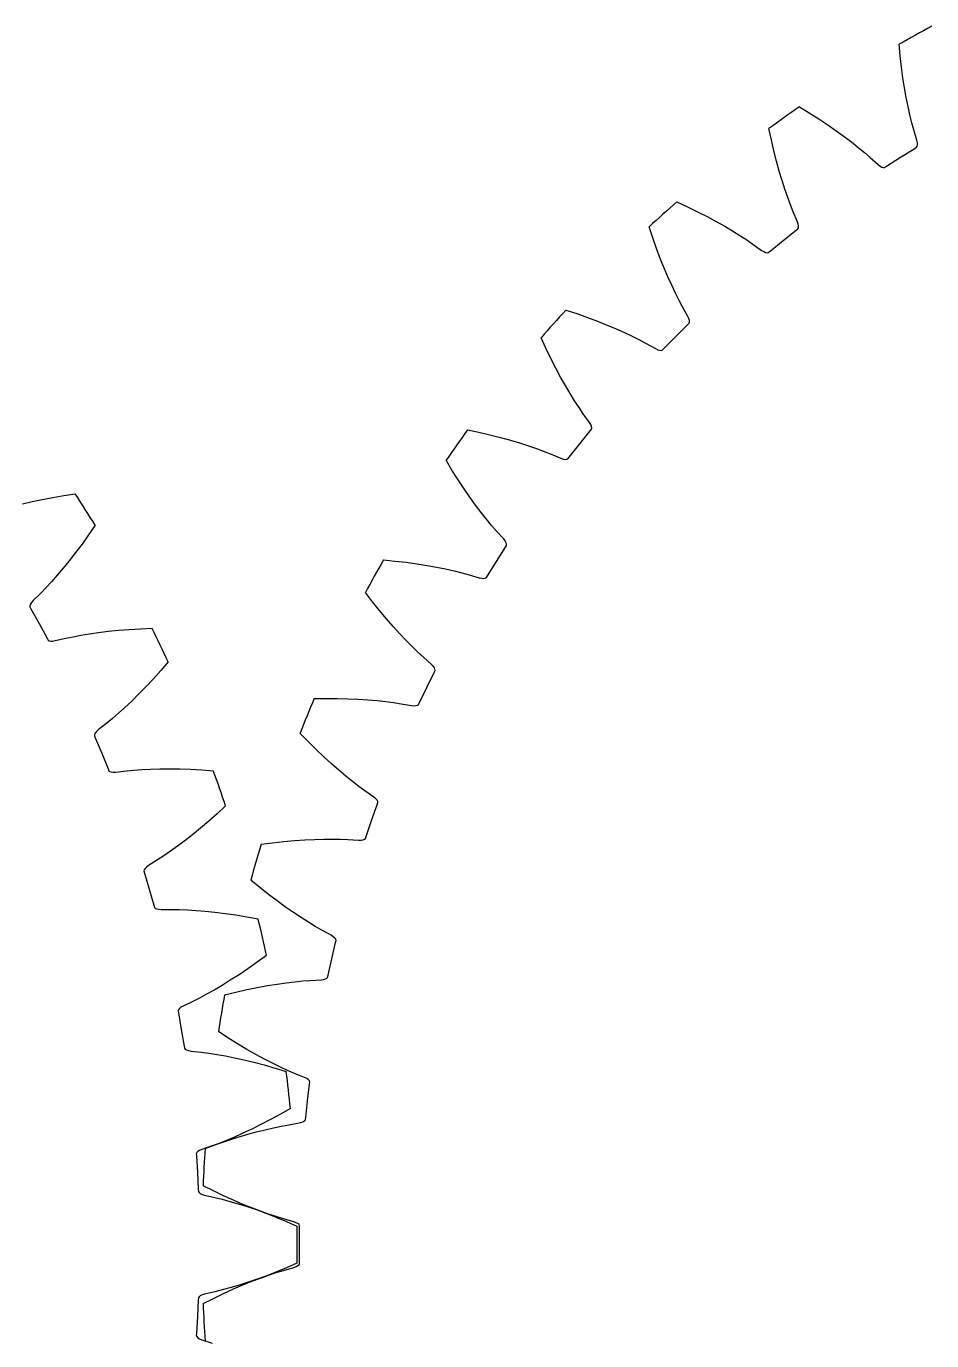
# Model space of a CAD drawing. Extents: x -29 to 85, y -29 to 29.
# Drawn here: x 23.32 to 42.32, y -2.02 to 25.57 of the extents above; entities that cross this region are included whole.
import ezdxf

# ---------------------------------------------------------------- set-up
doc = ezdxf.new("R2010")
doc.units = 0

msp = doc.modelspace()

# ---------------------------------------------------------------- linework, layer by layer
at = {"layer": 'layer0'}
for p, q in [((41.654, 24.95), (41.631, 25.19)), ((41.681, 24.713), (41.654, 24.95)), ((41.712, 24.489), (41.681, 24.713)), ((41.746, 24.274), (41.712, 24.489)), ((41.782, 24.075), (41.746, 24.274)), ((41.82, 23.886), (41.782, 24.075)), ((39.539, 23.875), (39.746, 23.751)), ((39.746, 23.751), (39.947, 23.623)), ((41.859, 23.708), (41.82, 23.886)), ((39.947, 23.623), (40.136, 23.498)), ((40.136, 23.498), (40.314, 23.375)), ((41.9, 23.545), (41.859, 23.708)), ((41.94, 23.393), (41.9, 23.545)), ((38.951, 23.187), (38.901, 23.423)), ((39.004, 22.955), (38.951, 23.187)), ((40.314, 23.375), (40.478, 23.256)), ((40.478, 23.256), (40.632, 23.14)), ((42.004, 23.177), (41.94, 23.393)), ((42.014, 23.125), (42.004, 23.177)), ((39.06, 22.735), (39.004, 22.955)), ((40.632, 23.14), (40.775, 23.027)), ((40.775, 23.027), (40.905, 22.92)), ((40.905, 22.92), (41.024, 22.817)), ((41.662, 22.819), (41.962, 23.005)), ((41.962, 23.005), (41.999, 23.029)), ((41.999, 23.029), (42.012, 23.051)), ((42.012, 23.051), (42.017, 23.083)), ((42.017, 23.083), (42.014, 23.125)), ((39.118, 22.526), (39.06, 22.735)), ((41.024, 22.817), (41.191, 22.666)), ((41.191, 22.666), (41.233, 22.634)), ((41.233, 22.634), (41.27, 22.614)), ((41.326, 22.606), (41.364, 22.63)), ((41.364, 22.63), (41.662, 22.819)), ((39.175, 22.332), (39.118, 22.526)), ((41.27, 22.614), (41.301, 22.604)), ((41.301, 22.604), (41.326, 22.606)), ((39.234, 22.148), (39.175, 22.332)), ((39.294, 21.976), (39.234, 22.148)), ((36.969, 21.882), (37.189, 21.781)), ((39.352, 21.818), (39.294, 21.976)), ((39.409, 21.672), (39.352, 21.818)), ((37.189, 21.781), (37.403, 21.677)), ((37.403, 21.677), (37.605, 21.574)), ((37.605, 21.574), (37.796, 21.472)), ((39.497, 21.464), (39.409, 21.672)), ((36.462, 21.132), (36.386, 21.361)), ((37.796, 21.472), (37.972, 21.372)), ((37.972, 21.372), (38.138, 21.274)), ((38.138, 21.274), (38.292, 21.177)), ((39.197, 21.07), (39.474, 21.289)), ((39.474, 21.289), (39.509, 21.317)), ((39.513, 21.414), (39.497, 21.464)), ((39.509, 21.317), (39.519, 21.34)), ((39.52, 21.372), (39.513, 21.414)), ((39.519, 21.34), (39.52, 21.372)), ((36.541, 20.907), (36.462, 21.132)), ((38.292, 21.177), (38.434, 21.085)), ((38.434, 21.085), (38.563, 20.997)), ((38.563, 20.997), (38.746, 20.866)), ((38.923, 20.849), (39.197, 21.07)), ((36.621, 20.695), (36.541, 20.907)), ((36.702, 20.494), (36.621, 20.695)), ((38.746, 20.866), (38.792, 20.839)), ((38.792, 20.839), (38.831, 20.822)), ((38.831, 20.822), (38.863, 20.816)), ((38.863, 20.816), (38.887, 20.821)), ((38.887, 20.821), (38.923, 20.849)), ((36.781, 20.308), (36.702, 20.494)), ((36.86, 20.132), (36.781, 20.308)), ((36.938, 19.967), (36.86, 20.132)), ((37.014, 19.817), (36.938, 19.967)), ((34.639, 19.614), (34.868, 19.538)), ((37.087, 19.678), (37.014, 19.817)), ((37.197, 19.481), (37.087, 19.678)), ((34.868, 19.538), (35.093, 19.459)), ((35.093, 19.459), (35.305, 19.379)), ((35.305, 19.379), (35.506, 19.298)), ((37.194, 19.304), (37.226, 19.337)), ((37.219, 19.433), (37.197, 19.481)), ((37.231, 19.393), (37.219, 19.433)), ((37.226, 19.337), (37.233, 19.36)), ((37.233, 19.36), (37.231, 19.393)), ((35.506, 19.298), (35.692, 19.219)), ((35.692, 19.219), (35.868, 19.14)), ((35.868, 19.14), (36.033, 19.062)), ((36.033, 19.062), (36.183, 18.986)), ((36.696, 18.806), (36.943, 19.057)), ((36.943, 19.057), (37.194, 19.304)), ((34.219, 18.811), (34.118, 19.031)), ((34.323, 18.597), (34.219, 18.811)), ((36.183, 18.986), (36.322, 18.913)), ((36.322, 18.913), (36.519, 18.803)), ((36.519, 18.803), (36.567, 18.781)), ((36.567, 18.781), (36.607, 18.769)), ((36.607, 18.769), (36.64, 18.767)), ((36.64, 18.767), (36.663, 18.774)), ((36.663, 18.774), (36.696, 18.806)), ((34.426, 18.395), (34.323, 18.597)), ((34.528, 18.204), (34.426, 18.395)), ((34.628, 18.028), (34.528, 18.204)), ((34.726, 17.862), (34.628, 18.028)), ((34.823, 17.708), (34.726, 17.862)), ((34.915, 17.566), (34.823, 17.708)), ((35.003, 17.437), (34.915, 17.566)), ((35.134, 17.254), (35.003, 17.437)), ((35.161, 17.208), (35.134, 17.254)), ((35.151, 17.077), (35.179, 17.113)), ((35.178, 17.169), (35.161, 17.208)), ((35.184, 17.137), (35.178, 17.169)), ((35.179, 17.113), (35.184, 17.137)), ((32.577, 17.099), (32.813, 17.049)), ((32.813, 17.049), (33.045, 16.996)), ((33.045, 16.996), (33.265, 16.94)), ((33.265, 16.94), (33.474, 16.882)), ((33.474, 16.882), (33.668, 16.825)), ((34.93, 16.803), (35.151, 17.077)), ((33.668, 16.825), (33.852, 16.766)), ((33.852, 16.766), (34.024, 16.706)), ((34.024, 16.706), (34.182, 16.648)), ((34.182, 16.648), (34.328, 16.591)), ((34.328, 16.591), (34.536, 16.503)), ((34.711, 16.526), (34.93, 16.803)), ((32.249, 16.254), (32.125, 16.461)), ((34.536, 16.503), (34.586, 16.487)), ((34.586, 16.487), (34.628, 16.48)), ((34.628, 16.48), (34.66, 16.481)), ((34.66, 16.481), (34.683, 16.491)), ((34.683, 16.491), (34.711, 16.526)), ((32.377, 16.053), (32.249, 16.254)), ((32.502, 15.864), (32.377, 16.053)), ((32.625, 15.686), (32.502, 15.864)), ((32.744, 15.522), (32.625, 15.686)), ((32.86, 15.368), (32.744, 15.522)), ((32.973, 15.225), (32.86, 15.368)), ((33.08, 15.095), (32.973, 15.225)), ((33.183, 14.976), (33.08, 15.095)), ((33.334, 14.809), (33.183, 14.976)), ((33.181, 14.338), (33.37, 14.636)), ((33.366, 14.767), (33.334, 14.809)), ((33.386, 14.73), (33.366, 14.767)), ((33.37, 14.636), (33.394, 14.674)), ((33.396, 14.699), (33.386, 14.73)), ((33.394, 14.674), (33.396, 14.699)), ((30.81, 14.369), (31.05, 14.346)), ((31.05, 14.346), (31.287, 14.319)), ((31.287, 14.319), (31.511, 14.288)), ((31.511, 14.288), (31.726, 14.254)), ((31.726, 14.254), (31.925, 14.218)), ((31.925, 14.218), (32.114, 14.18)), ((32.114, 14.18), (32.292, 14.141)), ((32.292, 14.141), (32.455, 14.1)), ((32.455, 14.1), (32.607, 14.06)), ((32.995, 14.038), (33.181, 14.338)), ((32.607, 14.06), (32.823, 13.996)), ((32.823, 13.996), (32.875, 13.986)), ((32.875, 13.986), (32.917, 13.983)), ((32.917, 13.983), (32.949, 13.988)), ((32.949, 13.988), (32.971, 14.001)), ((32.971, 14.001), (32.995, 14.038)), ((30.579, 13.493), (30.432, 13.684)), ((30.728, 13.307), (30.579, 13.493)), ((30.873, 13.134), (30.728, 13.307)), ((31.016, 12.97), (30.873, 13.134)), ((31.152, 12.821), (31.016, 12.97)), ((31.285, 12.681), (31.152, 12.821)), ((31.413, 12.551), (31.285, 12.681)), ((31.534, 12.434), (31.413, 12.551)), ((31.649, 12.327), (31.534, 12.434)), ((31.818, 12.178), (31.649, 12.327)), ((31.855, 12.14), (31.818, 12.178)), ((31.879, 12.105), (31.855, 12.14)), ((31.719, 11.693), (31.874, 12.01)), ((31.874, 12.01), (31.893, 12.051)), ((31.892, 12.076), (31.879, 12.105)), ((31.893, 12.051), (31.892, 12.076)), ((31.568, 11.374), (31.719, 11.693)), ((29.36, 11.458), (29.601, 11.462)), ((29.601, 11.462), (29.839, 11.462)), ((29.839, 11.462), (30.065, 11.456)), ((30.065, 11.456), (30.282, 11.447)), ((30.282, 11.447), (30.484, 11.433)), ((30.484, 11.433), (30.676, 11.417)), ((30.676, 11.417), (30.858, 11.397)), ((30.858, 11.397), (31.025, 11.376)), ((31.025, 11.376), (31.18, 11.352)), ((31.18, 11.352), (31.402, 11.313)), ((31.402, 11.313), (31.454, 11.309)), ((31.454, 11.309), (31.497, 11.311)), ((31.497, 11.311), (31.528, 11.319)), ((31.528, 11.319), (31.548, 11.334)), ((31.548, 11.334), (31.568, 11.374)), ((29.228, 10.562), (29.06, 10.736)), ((29.397, 10.394), (29.228, 10.562)), ((29.561, 10.238), (29.397, 10.394)), ((29.721, 10.091), (29.561, 10.238)), ((29.873, 9.958), (29.721, 10.091)), ((30.021, 9.834), (29.873, 9.958)), ((30.163, 9.719), (30.021, 9.834)), ((30.296, 9.617), (30.163, 9.719)), ((30.422, 9.523), (30.296, 9.617)), ((30.607, 9.394), (30.422, 9.523)), ((30.647, 9.36), (30.607, 9.394)), ((30.562, 8.901), (30.681, 9.233)), ((30.676, 9.329), (30.647, 9.36)), ((30.692, 9.3), (30.676, 9.329)), ((30.681, 9.233), (30.695, 9.276)), ((30.695, 9.276), (30.692, 9.3)), ((30.448, 8.567), (30.562, 8.901)), ((30.433, 8.525), (30.448, 8.567)), ((28.244, 8.403), (28.484, 8.435)), ((28.484, 8.435), (28.72, 8.461)), ((28.72, 8.461), (28.946, 8.481)), ((28.946, 8.481), (29.162, 8.495)), ((29.162, 8.495), (29.364, 8.505)), ((29.364, 8.505), (29.557, 8.51)), ((29.557, 8.51), (29.74, 8.51)), ((29.74, 8.51), (29.908, 8.508)), ((29.908, 8.508), (30.065, 8.502)), ((30.065, 8.502), (30.29, 8.488)), ((30.29, 8.488), (30.343, 8.489)), ((30.343, 8.489), (30.384, 8.496)), ((30.384, 8.496), (30.414, 8.508)), ((30.414, 8.508), (30.433, 8.525)), ((28.214, 7.498), (28.028, 7.652)), ((28.4, 7.35), (28.214, 7.498)), ((28.581, 7.213), (28.4, 7.35)), ((28.756, 7.085), (28.581, 7.213)), ((28.922, 6.97), (28.756, 7.085)), ((29.083, 6.863), (28.922, 6.97)), ((29.237, 6.765), (29.083, 6.863)), ((29.381, 6.678), (29.237, 6.765)), ((29.517, 6.6), (29.381, 6.678)), ((29.714, 6.492), (29.517, 6.6)), ((29.759, 6.462), (29.714, 6.492)), ((29.79, 6.434), (29.759, 6.462)), ((29.809, 6.408), (29.79, 6.434)), ((29.806, 6.34), (29.816, 6.384)), ((29.816, 6.384), (29.809, 6.408)), ((29.726, 5.997), (29.806, 6.34)), ((29.649, 5.653), (29.726, 5.997)), ((28.952, 5.517), (29.12, 5.533)), ((29.12, 5.533), (29.276, 5.545)), ((29.276, 5.545), (29.501, 5.556)), ((29.501, 5.556), (29.553, 5.563)), ((29.553, 5.563), (29.594, 5.575)), ((29.594, 5.575), (29.623, 5.59)), ((29.623, 5.59), (29.639, 5.609)), ((29.639, 5.609), (29.649, 5.653)), ((27.478, 5.243), (27.712, 5.301)), ((27.712, 5.301), (27.945, 5.353)), ((27.945, 5.353), (28.166, 5.398)), ((28.166, 5.398), (28.38, 5.437)), ((28.38, 5.437), (28.58, 5.469)), ((28.58, 5.469), (28.771, 5.495)), ((28.771, 5.495), (28.952, 5.517)), ((27.549, 4.34), (27.347, 4.472)), ((27.751, 4.214), (27.549, 4.34)), ((27.945, 4.098), (27.751, 4.214)), ((28.134, 3.99), (27.945, 4.098)), ((28.312, 3.894), (28.134, 3.99)), ((28.484, 3.806), (28.312, 3.894)), ((28.648, 3.726), (28.484, 3.806)), ((28.801, 3.656), (28.648, 3.726)), ((28.944, 3.593), (28.801, 3.656)), ((29.153, 3.508), (28.944, 3.593)), ((29.2, 3.484), (29.153, 3.508)), ((29.235, 3.459), (29.2, 3.484)), ((29.219, 3.017), (29.261, 3.368)), ((29.257, 3.436), (29.235, 3.459)), ((29.266, 3.412), (29.257, 3.436)), ((29.261, 3.368), (29.266, 3.412)), ((29.182, 2.667), (29.219, 3.017)), ((28.504, 2.454), (28.669, 2.488)), ((28.669, 2.488), (28.823, 2.517)), ((28.823, 2.517), (29.045, 2.554)), ((29.045, 2.554), (29.097, 2.567)), ((29.097, 2.567), (29.136, 2.583)), ((29.136, 2.583), (29.163, 2.602)), ((29.163, 2.602), (29.177, 2.622)), ((29.177, 2.622), (29.182, 2.667)), ((27.522, 2.178), (27.737, 2.248)), ((27.737, 2.248), (27.945, 2.31)), ((27.945, 2.31), (28.14, 2.364)), ((28.14, 2.364), (28.327, 2.412)), ((28.327, 2.412), (28.504, 2.454)), ((27.07, 2.016), (27.297, 2.1)), ((27.297, 2.1), (27.522, 2.178)), ((27.242, 1.127), (27.026, 1.236)), ((27.457, 1.024), (27.242, 1.127)), ((27.663, 0.931), (27.457, 1.024)), ((27.863, 0.845), (27.663, 0.931)), ((28.05, 0.77), (27.863, 0.845)), ((28.231, 0.701), (28.05, 0.77)), ((28.402, 0.64), (28.231, 0.701)), ((28.562, 0.587), (28.402, 0.64)), ((28.712, 0.541), (28.562, 0.587)), ((28.929, 0.48), (28.712, 0.541)), ((28.979, 0.461), (28.929, 0.48)), ((29.016, 0.441), (28.979, 0.461)), ((29.04, 0.42), (29.016, 0.441)), ((29.052, 0.398), (29.04, 0.42)), ((29.05, 0), (29.052, 0.353)), ((29.052, 0.353), (29.052, 0.398)), ((29.052, -0.353), (29.05, 0)), ((28.562, -0.587), (28.712, -0.541)), ((28.712, -0.541), (28.929, -0.48)), ((28.929, -0.48), (28.979, -0.461)), ((28.979, -0.461), (29.016, -0.441)), ((29.016, -0.441), (29.04, -0.42)), ((29.04, -0.42), (29.052, -0.398)), ((29.052, -0.398), (29.052, -0.353)), ((27.863, -0.845), (28.05, -0.77)), ((28.05, -0.77), (28.231, -0.701)), ((28.231, -0.701), (28.402, -0.64)), ((28.402, -0.64), (28.562, -0.587)), ((27.242, -1.127), (27.457, -1.024)), ((27.457, -1.024), (27.663, -0.931)), ((27.663, -0.931), (27.863, -0.845)), ((27.026, -1.236), (27.242, -1.127))]:
    msp.add_line(p, q, dxfattribs=at)
for start, end in [(118.1561, 119.701), (124.5847, 126.1296), (131.0132, 132.5582), (137.4418, 138.9868), (143.8704, 145.4153), (150.299, 151.8439), (156.7275, 158.2725), (163.1561, 164.701), (169.5847, 171.1296), (176.0133, 177.5582), (182.4418, 183.9867)]:
    msp.add_arc((56, 0), 29, start, end, dxfattribs=at)
at = {"layer": 'layer1'}
for p, q in [((24.106, 15.722), (24.345, 15.759)), ((23.24, 15.546), (23.437, 15.593)), ((23.437, 15.593), (23.649, 15.639)), ((23.649, 15.639), (23.871, 15.682)), ((23.871, 15.682), (24.106, 15.722)), ((24.625, 14.897), (24.486, 14.703)), ((24.761, 15.096), (24.625, 14.897)), ((24.486, 14.703), (24.351, 14.522)), ((24.217, 14.35), (24.09, 14.194)), ((24.351, 14.522), (24.217, 14.35)), ((24.09, 14.194), (23.965, 14.047)), ((23.844, 13.91), (23.73, 13.786)), ((23.965, 14.047), (23.844, 13.91)), ((23.621, 13.673), (23.461, 13.515)), ((23.73, 13.786), (23.621, 13.673)), ((23.404, 13.439), (23.393, 13.408)), ((23.393, 13.408), (23.393, 13.383)), ((23.393, 13.383), (23.415, 13.344)), ((23.427, 13.474), (23.404, 13.439)), ((23.415, 13.344), (23.587, 13.036)), ((23.461, 13.515), (23.427, 13.474)), ((23.587, 13.036), (23.756, 12.726)), ((23.756, 12.726), (23.778, 12.687)), ((23.925, 12.675), (24.145, 12.726)), ((24.145, 12.726), (24.298, 12.758)), ((24.298, 12.758), (24.464, 12.789)), ((24.464, 12.789), (24.644, 12.819)), ((24.644, 12.819), (24.835, 12.846)), ((24.835, 12.846), (25.035, 12.871)), ((25.035, 12.871), (25.251, 12.892)), ((25.251, 12.892), (25.477, 12.911)), ((25.477, 12.911), (25.715, 12.925)), ((25.715, 12.925), (25.956, 12.934)), ((23.778, 12.687), (23.799, 12.674)), ((23.799, 12.674), (23.831, 12.667)), ((23.831, 12.667), (23.873, 12.667)), ((23.873, 12.667), (23.925, 12.675)), ((26.295, 12.229), (26.138, 12.046)), ((25.979, 11.869), (25.824, 11.704)), ((26.138, 12.046), (25.979, 11.869)), ((25.824, 11.704), (25.672, 11.549)), ((25.528, 11.407), (25.387, 11.275)), ((25.672, 11.549), (25.528, 11.407)), ((25.124, 11.043), (25.004, 10.943)), ((25.252, 11.153), (25.124, 11.043)), ((25.387, 11.275), (25.252, 11.153)), ((24.788, 10.767), (24.761, 10.734)), ((24.827, 10.803), (24.788, 10.767)), ((25.004, 10.943), (24.827, 10.803)), ((24.747, 10.705), (24.745, 10.68)), ((24.745, 10.68), (24.761, 10.638)), ((24.761, 10.734), (24.747, 10.705)), ((24.761, 10.638), (24.899, 10.313)), ((24.899, 10.313), (25.032, 9.987)), ((25.032, 9.987), (25.049, 9.945)), ((25.049, 9.945), (25.068, 9.929)), ((25.194, 9.916), (25.418, 9.943)), ((25.418, 9.943), (25.574, 9.957)), ((25.574, 9.957), (25.742, 9.969)), ((25.742, 9.969), (25.924, 9.979)), ((25.924, 9.979), (26.117, 9.985)), ((26.117, 9.985), (26.319, 9.987)), ((26.319, 9.987), (26.536, 9.984)), ((26.536, 9.984), (26.762, 9.977)), ((26.762, 9.977), (27, 9.964)), ((27, 9.964), (27.241, 9.946)), ((25.068, 9.929), (25.099, 9.919)), ((25.099, 9.919), (25.141, 9.915)), ((25.141, 9.915), (25.194, 9.916)), ((27.499, 9.208), (27.322, 9.044)), ((27.144, 8.886), (26.972, 8.739)), ((27.322, 9.044), (27.144, 8.886)), ((26.804, 8.602), (26.644, 8.477)), ((26.972, 8.739), (26.804, 8.602)), ((26.49, 8.362), (26.342, 8.255)), ((26.644, 8.477), (26.49, 8.362)), ((26.072, 8.074), (25.88, 7.955)), ((26.203, 8.16), (26.072, 8.074)), ((26.342, 8.255), (26.203, 8.16)), ((25.79, 7.867), (25.785, 7.842)), ((25.785, 7.842), (25.797, 7.799)), ((25.808, 7.894), (25.79, 7.867)), ((25.797, 7.799), (25.897, 7.461)), ((25.838, 7.924), (25.808, 7.894)), ((25.88, 7.955), (25.838, 7.924)), ((25.897, 7.461), (25.992, 7.121)), ((25.992, 7.121), (26.005, 7.078)), ((26.005, 7.078), (26.022, 7.06)), ((26.022, 7.06), (26.052, 7.046)), ((26.052, 7.046), (26.093, 7.037)), ((26.093, 7.037), (26.146, 7.033)), ((26.146, 7.033), (26.371, 7.034)), ((26.371, 7.034), (26.528, 7.031)), ((26.528, 7.031), (26.696, 7.025)), ((26.696, 7.025), (26.878, 7.014)), ((26.878, 7.014), (27.071, 6.998)), ((27.071, 6.998), (27.272, 6.977)), ((27.272, 6.977), (27.487, 6.95)), ((27.487, 6.95), (27.711, 6.918)), ((27.711, 6.918), (27.946, 6.878)), ((27.946, 6.878), (28.183, 6.834)), ((28.357, 6.071), (28.163, 5.928)), ((28.163, 5.928), (27.968, 5.791)), ((27.598, 5.547), (27.426, 5.441)), ((27.781, 5.664), (27.598, 5.547)), ((27.968, 5.791), (27.781, 5.664)), ((27.1, 5.254), (26.952, 5.175)), ((27.26, 5.343), (27.1, 5.254)), ((27.426, 5.441), (27.26, 5.343)), ((26.562, 4.981), (26.529, 4.955)), ((26.608, 5.008), (26.562, 4.981)), ((26.812, 5.104), (26.608, 5.008)), ((26.952, 5.175), (26.812, 5.104)), ((26.509, 4.93), (26.501, 4.906)), ((26.501, 4.906), (26.508, 4.862)), ((26.508, 4.862), (26.569, 4.514)), ((26.529, 4.955), (26.509, 4.93)), ((26.569, 4.514), (26.626, 4.166)), ((26.626, 4.166), (26.634, 4.122)), ((26.634, 4.122), (26.649, 4.102)), ((26.649, 4.102), (26.677, 4.085)), ((26.677, 4.085), (26.717, 4.072)), ((26.717, 4.072), (26.769, 4.062)), ((26.769, 4.062), (26.993, 4.037)), ((26.993, 4.037), (27.148, 4.017)), ((27.148, 4.017), (27.315, 3.991)), ((27.315, 3.991), (27.495, 3.96)), ((27.495, 3.96), (27.684, 3.923)), ((27.684, 3.923), (27.881, 3.88)), ((27.881, 3.88), (28.092, 3.829)), ((28.092, 3.829), (28.311, 3.771)), ((28.311, 3.771), (28.54, 3.706)), ((28.54, 3.706), (28.771, 3.635)), ((28.859, 2.858), (28.65, 2.738)), ((28.24, 2.518), (28.046, 2.422)), ((28.441, 2.623), (28.24, 2.518)), ((28.65, 2.738), (28.441, 2.623)), ((27.686, 2.257), (27.518, 2.187)), ((27.863, 2.336), (27.686, 2.257)), ((28.046, 2.422), (27.863, 2.336)), ((26.917, 1.953), (26.894, 1.931)), ((26.953, 1.976), (26.917, 1.953)), ((27.002, 1.997), (26.953, 1.976)), ((27.215, 2.07), (27.002, 1.997)), ((27.362, 2.125), (27.215, 2.07)), ((27.518, 2.187), (27.362, 2.125)), ((26.894, 1.931), (26.884, 1.908)), ((26.884, 1.908), (26.886, 1.863)), ((26.886, 1.863), (26.908, 1.511)), ((26.908, 1.511), (26.925, 1.159)), ((26.925, 1.159), (26.928, 1.114)), ((26.928, 1.114), (26.941, 1.093)), ((26.941, 1.093), (26.967, 1.073)), ((26.967, 1.073), (27.005, 1.055)), ((27.005, 1.055), (27.055, 1.039)), ((27.055, 1.039), (27.275, 0.99)), ((27.275, 0.99), (27.427, 0.952)), ((27.427, 0.952), (27.59, 0.908)), ((27.59, 0.908), (27.765, 0.857)), ((27.765, 0.857), (27.949, 0.798)), ((27.949, 0.798), (28.14, 0.734)), ((28.14, 0.734), (28.345, 0.66)), ((28.345, 0.66), (28.556, 0.578)), ((28.556, 0.578), (28.776, 0.487)), ((28.776, 0.487), (28.997, 0.391)), ((28.776, -0.487), (28.556, -0.578)), ((28.997, -0.391), (28.776, -0.487)), ((27.949, -0.798), (27.765, -0.857)), ((28.14, -0.734), (27.949, -0.798)), ((28.345, -0.66), (28.14, -0.734)), ((28.556, -0.578), (28.345, -0.66)), ((26.941, -1.093), (26.928, -1.114)), ((26.967, -1.073), (26.941, -1.093)), ((27.005, -1.055), (26.967, -1.073)), ((27.055, -1.039), (27.005, -1.055)), ((27.275, -0.99), (27.055, -1.039)), ((27.427, -0.952), (27.275, -0.99)), ((27.59, -0.908), (27.427, -0.952)), ((27.765, -0.857), (27.59, -0.908)), ((26.925, -1.159), (26.908, -1.511)), ((26.928, -1.114), (26.925, -1.159)), ((26.908, -1.511), (26.886, -1.863)), ((26.886, -1.863), (26.884, -1.908)), ((26.884, -1.908), (26.894, -1.931)), ((26.894, -1.931), (26.917, -1.953)), ((26.917, -1.953), (26.953, -1.976)), ((26.953, -1.976), (27.002, -1.997)), ((27.002, -1.997), (27.215, -2.07))]:
    msp.add_line(p, q, dxfattribs=at)
for start, end in [(31.3704, 32.9153), (24.9418, 26.4867), (18.5133, 20.0582), (12.0847, 13.6296), (5.6561, 7.201), (359.2275, 360.7725)]:
    msp.add_arc((0, 0), 29, start, end, dxfattribs=at)
at = {"layer": 'layer2'}
for p, q in [((41.654, 24.95), (41.631, 25.19)), ((41.681, 24.713), (41.654, 24.95)), ((41.712, 24.489), (41.681, 24.713)), ((41.746, 24.274), (41.712, 24.489)), ((41.782, 24.075), (41.746, 24.274)), ((41.82, 23.886), (41.782, 24.075)), ((39.539, 23.875), (39.746, 23.751)), ((39.746, 23.751), (39.947, 23.623)), ((41.859, 23.708), (41.82, 23.886)), ((39.947, 23.623), (40.136, 23.498)), ((40.136, 23.498), (40.314, 23.375)), ((41.9, 23.545), (41.859, 23.708)), ((41.94, 23.393), (41.9, 23.545)), ((38.951, 23.187), (38.901, 23.423)), ((39.004, 22.955), (38.951, 23.187)), ((40.314, 23.375), (40.478, 23.256)), ((40.478, 23.256), (40.632, 23.14)), ((42.004, 23.177), (41.94, 23.393)), ((42.014, 23.125), (42.004, 23.177)), ((39.06, 22.735), (39.004, 22.955)), ((40.632, 23.14), (40.775, 23.027)), ((40.775, 23.027), (40.905, 22.92)), ((40.905, 22.92), (41.024, 22.817)), ((41.662, 22.819), (41.962, 23.005)), ((41.962, 23.005), (41.999, 23.029)), ((41.999, 23.029), (42.012, 23.051)), ((42.012, 23.051), (42.017, 23.083)), ((42.017, 23.083), (42.014, 23.125)), ((39.118, 22.526), (39.06, 22.735)), ((41.024, 22.817), (41.191, 22.666)), ((41.191, 22.666), (41.233, 22.634)), ((41.233, 22.634), (41.27, 22.614)), ((41.326, 22.606), (41.364, 22.63)), ((41.364, 22.63), (41.662, 22.819)), ((39.175, 22.332), (39.118, 22.526)), ((41.27, 22.614), (41.301, 22.604)), ((41.301, 22.604), (41.326, 22.606)), ((39.234, 22.148), (39.175, 22.332)), ((39.294, 21.976), (39.234, 22.148)), ((36.969, 21.882), (37.189, 21.781)), ((39.352, 21.818), (39.294, 21.976)), ((39.409, 21.672), (39.352, 21.818)), ((37.189, 21.781), (37.403, 21.677)), ((37.403, 21.677), (37.605, 21.574)), ((37.605, 21.574), (37.796, 21.472)), ((39.497, 21.464), (39.409, 21.672)), ((36.462, 21.132), (36.386, 21.361)), ((37.796, 21.472), (37.972, 21.372)), ((37.972, 21.372), (38.138, 21.274)), ((38.138, 21.274), (38.292, 21.177)), ((39.197, 21.07), (39.474, 21.289)), ((39.474, 21.289), (39.509, 21.317)), ((39.513, 21.414), (39.497, 21.464)), ((39.509, 21.317), (39.519, 21.34)), ((39.52, 21.372), (39.513, 21.414)), ((39.519, 21.34), (39.52, 21.372)), ((36.541, 20.907), (36.462, 21.132)), ((38.292, 21.177), (38.434, 21.085)), ((38.434, 21.085), (38.563, 20.997)), ((38.563, 20.997), (38.746, 20.866)), ((38.923, 20.849), (39.197, 21.07)), ((36.621, 20.695), (36.541, 20.907)), ((36.702, 20.494), (36.621, 20.695)), ((38.746, 20.866), (38.792, 20.839)), ((38.792, 20.839), (38.831, 20.822)), ((38.831, 20.822), (38.863, 20.816)), ((38.863, 20.816), (38.887, 20.821)), ((38.887, 20.821), (38.923, 20.849)), ((36.781, 20.308), (36.702, 20.494)), ((36.86, 20.132), (36.781, 20.308)), ((36.938, 19.967), (36.86, 20.132)), ((37.014, 19.817), (36.938, 19.967)), ((34.639, 19.614), (34.868, 19.538)), ((37.087, 19.678), (37.014, 19.817)), ((37.197, 19.481), (37.087, 19.678)), ((34.868, 19.538), (35.093, 19.459)), ((35.093, 19.459), (35.305, 19.379)), ((35.305, 19.379), (35.506, 19.298)), ((37.194, 19.304), (37.226, 19.337)), ((37.219, 19.433), (37.197, 19.481)), ((37.231, 19.393), (37.219, 19.433)), ((37.226, 19.337), (37.233, 19.36)), ((37.233, 19.36), (37.231, 19.393)), ((35.506, 19.298), (35.692, 19.219)), ((35.692, 19.219), (35.868, 19.14)), ((35.868, 19.14), (36.033, 19.062)), ((36.033, 19.062), (36.183, 18.986)), ((36.696, 18.806), (36.943, 19.057)), ((36.943, 19.057), (37.194, 19.304)), ((34.219, 18.811), (34.118, 19.031)), ((34.323, 18.597), (34.219, 18.811)), ((36.183, 18.986), (36.322, 18.913)), ((36.322, 18.913), (36.519, 18.803)), ((36.519, 18.803), (36.567, 18.781)), ((36.567, 18.781), (36.607, 18.769)), ((36.607, 18.769), (36.64, 18.767)), ((36.64, 18.767), (36.663, 18.774)), ((36.663, 18.774), (36.696, 18.806)), ((34.426, 18.395), (34.323, 18.597)), ((34.528, 18.204), (34.426, 18.395)), ((34.628, 18.028), (34.528, 18.204)), ((34.726, 17.862), (34.628, 18.028)), ((34.823, 17.708), (34.726, 17.862)), ((34.915, 17.566), (34.823, 17.708)), ((35.003, 17.437), (34.915, 17.566)), ((35.134, 17.254), (35.003, 17.437)), ((35.161, 17.208), (35.134, 17.254)), ((35.151, 17.077), (35.179, 17.113)), ((35.178, 17.169), (35.161, 17.208)), ((35.184, 17.137), (35.178, 17.169)), ((35.179, 17.113), (35.184, 17.137)), ((32.577, 17.099), (32.813, 17.049)), ((32.813, 17.049), (33.045, 16.996)), ((33.045, 16.996), (33.265, 16.94)), ((33.265, 16.94), (33.474, 16.882)), ((33.474, 16.882), (33.668, 16.825)), ((34.93, 16.803), (35.151, 17.077)), ((33.668, 16.825), (33.852, 16.766)), ((33.852, 16.766), (34.024, 16.706)), ((34.024, 16.706), (34.182, 16.648)), ((34.182, 16.648), (34.328, 16.591)), ((34.328, 16.591), (34.536, 16.503)), ((34.711, 16.526), (34.93, 16.803)), ((32.249, 16.254), (32.125, 16.461)), ((34.536, 16.503), (34.586, 16.487)), ((34.586, 16.487), (34.628, 16.48)), ((34.628, 16.48), (34.66, 16.481)), ((34.66, 16.481), (34.683, 16.491)), ((34.683, 16.491), (34.711, 16.526)), ((32.377, 16.053), (32.249, 16.254)), ((32.502, 15.864), (32.377, 16.053)), ((32.625, 15.686), (32.502, 15.864)), ((32.744, 15.522), (32.625, 15.686)), ((32.86, 15.368), (32.744, 15.522)), ((32.973, 15.225), (32.86, 15.368)), ((33.08, 15.095), (32.973, 15.225)), ((33.183, 14.976), (33.08, 15.095)), ((33.334, 14.809), (33.183, 14.976)), ((33.181, 14.338), (33.37, 14.636)), ((33.366, 14.767), (33.334, 14.809)), ((33.386, 14.73), (33.366, 14.767)), ((33.37, 14.636), (33.394, 14.674)), ((33.396, 14.699), (33.386, 14.73)), ((33.394, 14.674), (33.396, 14.699)), ((30.81, 14.369), (31.05, 14.346)), ((31.05, 14.346), (31.287, 14.319)), ((31.287, 14.319), (31.511, 14.288)), ((31.511, 14.288), (31.726, 14.254)), ((31.726, 14.254), (31.925, 14.218)), ((31.925, 14.218), (32.114, 14.18)), ((32.114, 14.18), (32.292, 14.141)), ((32.292, 14.141), (32.455, 14.1)), ((32.455, 14.1), (32.607, 14.06)), ((32.995, 14.038), (33.181, 14.338)), ((32.607, 14.06), (32.823, 13.996)), ((32.823, 13.996), (32.875, 13.986)), ((32.875, 13.986), (32.917, 13.983)), ((32.917, 13.983), (32.949, 13.988)), ((32.949, 13.988), (32.971, 14.001)), ((32.971, 14.001), (32.995, 14.038)), ((30.579, 13.493), (30.432, 13.684)), ((30.728, 13.307), (30.579, 13.493)), ((30.873, 13.134), (30.728, 13.307)), ((31.016, 12.97), (30.873, 13.134)), ((31.152, 12.821), (31.016, 12.97)), ((31.285, 12.681), (31.152, 12.821)), ((31.413, 12.551), (31.285, 12.681)), ((31.534, 12.434), (31.413, 12.551)), ((31.649, 12.327), (31.534, 12.434)), ((31.818, 12.178), (31.649, 12.327)), ((31.855, 12.14), (31.818, 12.178)), ((31.879, 12.105), (31.855, 12.14)), ((31.719, 11.693), (31.874, 12.01)), ((31.874, 12.01), (31.893, 12.051)), ((31.892, 12.076), (31.879, 12.105)), ((31.893, 12.051), (31.892, 12.076)), ((31.568, 11.374), (31.719, 11.693)), ((29.36, 11.458), (29.601, 11.462)), ((29.601, 11.462), (29.839, 11.462)), ((29.839, 11.462), (30.065, 11.456)), ((30.065, 11.456), (30.282, 11.447)), ((30.282, 11.447), (30.484, 11.433)), ((30.484, 11.433), (30.676, 11.417)), ((30.676, 11.417), (30.858, 11.397)), ((30.858, 11.397), (31.025, 11.376)), ((31.025, 11.376), (31.18, 11.352)), ((31.18, 11.352), (31.402, 11.313)), ((31.402, 11.313), (31.454, 11.309)), ((31.454, 11.309), (31.497, 11.311)), ((31.497, 11.311), (31.528, 11.319)), ((31.528, 11.319), (31.548, 11.334)), ((31.548, 11.334), (31.568, 11.374)), ((29.228, 10.562), (29.06, 10.736)), ((29.397, 10.394), (29.228, 10.562)), ((29.561, 10.238), (29.397, 10.394)), ((29.721, 10.091), (29.561, 10.238)), ((29.873, 9.958), (29.721, 10.091)), ((30.021, 9.834), (29.873, 9.958)), ((30.163, 9.719), (30.021, 9.834)), ((30.296, 9.617), (30.163, 9.719)), ((30.422, 9.523), (30.296, 9.617)), ((30.607, 9.394), (30.422, 9.523)), ((30.647, 9.36), (30.607, 9.394)), ((30.562, 8.901), (30.681, 9.233)), ((30.676, 9.329), (30.647, 9.36)), ((30.692, 9.3), (30.676, 9.329)), ((30.681, 9.233), (30.695, 9.276)), ((30.695, 9.276), (30.692, 9.3)), ((30.448, 8.567), (30.562, 8.901)), ((30.433, 8.525), (30.448, 8.567)), ((28.244, 8.403), (28.484, 8.435)), ((28.484, 8.435), (28.72, 8.461)), ((28.72, 8.461), (28.946, 8.481)), ((28.946, 8.481), (29.162, 8.495)), ((29.162, 8.495), (29.364, 8.505)), ((29.364, 8.505), (29.557, 8.51)), ((29.557, 8.51), (29.74, 8.51)), ((29.74, 8.51), (29.908, 8.508)), ((29.908, 8.508), (30.065, 8.502)), ((30.065, 8.502), (30.29, 8.488)), ((30.29, 8.488), (30.343, 8.489)), ((30.343, 8.489), (30.384, 8.496)), ((30.384, 8.496), (30.414, 8.508)), ((30.414, 8.508), (30.433, 8.525)), ((28.214, 7.498), (28.028, 7.652)), ((28.4, 7.35), (28.214, 7.498)), ((28.581, 7.213), (28.4, 7.35)), ((28.756, 7.085), (28.581, 7.213)), ((28.922, 6.97), (28.756, 7.085)), ((29.083, 6.863), (28.922, 6.97)), ((29.237, 6.765), (29.083, 6.863)), ((29.381, 6.678), (29.237, 6.765)), ((29.517, 6.6), (29.381, 6.678)), ((29.714, 6.492), (29.517, 6.6)), ((29.759, 6.462), (29.714, 6.492)), ((29.79, 6.434), (29.759, 6.462)), ((29.809, 6.408), (29.79, 6.434)), ((29.806, 6.34), (29.816, 6.384)), ((29.816, 6.384), (29.809, 6.408)), ((29.726, 5.997), (29.806, 6.34)), ((29.649, 5.653), (29.726, 5.997)), ((28.952, 5.517), (29.12, 5.533)), ((29.12, 5.533), (29.276, 5.545)), ((29.276, 5.545), (29.501, 5.556)), ((29.501, 5.556), (29.553, 5.563)), ((29.553, 5.563), (29.594, 5.575)), ((29.594, 5.575), (29.623, 5.59)), ((29.623, 5.59), (29.639, 5.609)), ((29.639, 5.609), (29.649, 5.653)), ((27.478, 5.243), (27.712, 5.301)), ((27.712, 5.301), (27.945, 5.353)), ((27.945, 5.353), (28.166, 5.398)), ((28.166, 5.398), (28.38, 5.437)), ((28.38, 5.437), (28.58, 5.469)), ((28.58, 5.469), (28.771, 5.495)), ((28.771, 5.495), (28.952, 5.517)), ((27.549, 4.34), (27.347, 4.472)), ((27.751, 4.214), (27.549, 4.34)), ((27.945, 4.098), (27.751, 4.214)), ((28.134, 3.99), (27.945, 4.098)), ((28.312, 3.894), (28.134, 3.99)), ((28.484, 3.806), (28.312, 3.894)), ((28.648, 3.726), (28.484, 3.806)), ((28.801, 3.656), (28.648, 3.726)), ((28.944, 3.593), (28.801, 3.656)), ((29.153, 3.508), (28.944, 3.593)), ((29.2, 3.484), (29.153, 3.508)), ((29.235, 3.459), (29.2, 3.484)), ((29.219, 3.017), (29.261, 3.368)), ((29.257, 3.436), (29.235, 3.459)), ((29.266, 3.412), (29.257, 3.436)), ((29.261, 3.368), (29.266, 3.412)), ((29.182, 2.667), (29.219, 3.017)), ((28.504, 2.454), (28.669, 2.488)), ((28.669, 2.488), (28.823, 2.517)), ((28.823, 2.517), (29.045, 2.554)), ((29.045, 2.554), (29.097, 2.567)), ((29.097, 2.567), (29.136, 2.583)), ((29.136, 2.583), (29.163, 2.602)), ((29.163, 2.602), (29.177, 2.622)), ((29.177, 2.622), (29.182, 2.667)), ((27.522, 2.178), (27.737, 2.248)), ((27.737, 2.248), (27.945, 2.31)), ((27.945, 2.31), (28.14, 2.364)), ((28.14, 2.364), (28.327, 2.412)), ((28.327, 2.412), (28.504, 2.454)), ((27.07, 2.016), (27.297, 2.1)), ((27.297, 2.1), (27.522, 2.178)), ((27.242, 1.127), (27.026, 1.236)), ((27.457, 1.024), (27.242, 1.127)), ((27.663, 0.931), (27.457, 1.024)), ((27.863, 0.845), (27.663, 0.931)), ((28.05, 0.77), (27.863, 0.845)), ((28.231, 0.701), (28.05, 0.77)), ((28.402, 0.64), (28.231, 0.701)), ((28.562, 0.587), (28.402, 0.64)), ((28.712, 0.541), (28.562, 0.587)), ((28.929, 0.48), (28.712, 0.541)), ((28.979, 0.461), (28.929, 0.48)), ((29.016, 0.441), (28.979, 0.461)), ((29.04, 0.42), (29.016, 0.441)), ((29.052, 0.398), (29.04, 0.42)), ((29.05, 0), (29.052, 0.353)), ((29.052, 0.353), (29.052, 0.398)), ((29.052, -0.353), (29.05, 0)), ((28.562, -0.587), (28.712, -0.541)), ((28.712, -0.541), (28.929, -0.48)), ((28.929, -0.48), (28.979, -0.461)), ((28.979, -0.461), (29.016, -0.441)), ((29.016, -0.441), (29.04, -0.42)), ((29.04, -0.42), (29.052, -0.398)), ((29.052, -0.398), (29.052, -0.353)), ((27.863, -0.845), (28.05, -0.77)), ((28.05, -0.77), (28.231, -0.701)), ((28.231, -0.701), (28.402, -0.64)), ((28.402, -0.64), (28.562, -0.587)), ((27.242, -1.127), (27.457, -1.024)), ((27.457, -1.024), (27.663, -0.931)), ((27.663, -0.931), (27.863, -0.845)), ((27.026, -1.236), (27.242, -1.127))]:
    msp.add_line(p, q, dxfattribs=at)
for start, end in [(118.1561, 119.701), (124.5847, 126.1296), (131.0132, 132.5582), (137.4418, 138.9868), (143.8704, 145.4153), (150.299, 151.8439), (156.7275, 158.2725), (163.1561, 164.701), (169.5847, 171.1296), (176.0133, 177.5582), (182.4418, 183.9867)]:
    msp.add_arc((56, 0), 29, start, end, dxfattribs=at)
at = {"layer": 'layer3'}
for p, q in [((24.106, 15.722), (24.345, 15.759)), ((23.24, 15.546), (23.437, 15.593)), ((23.437, 15.593), (23.649, 15.639)), ((23.649, 15.639), (23.871, 15.682)), ((23.871, 15.682), (24.106, 15.722)), ((24.625, 14.897), (24.486, 14.703)), ((24.761, 15.096), (24.625, 14.897)), ((24.486, 14.703), (24.351, 14.522)), ((24.217, 14.35), (24.09, 14.194)), ((24.351, 14.522), (24.217, 14.35)), ((24.09, 14.194), (23.965, 14.047)), ((23.844, 13.91), (23.73, 13.786)), ((23.965, 14.047), (23.844, 13.91)), ((23.621, 13.673), (23.461, 13.515)), ((23.73, 13.786), (23.621, 13.673)), ((23.404, 13.439), (23.393, 13.408)), ((23.393, 13.408), (23.393, 13.383)), ((23.393, 13.383), (23.415, 13.344)), ((23.427, 13.474), (23.404, 13.439)), ((23.415, 13.344), (23.587, 13.036)), ((23.461, 13.515), (23.427, 13.474)), ((23.587, 13.036), (23.756, 12.726)), ((23.756, 12.726), (23.778, 12.687)), ((23.925, 12.675), (24.145, 12.726)), ((24.145, 12.726), (24.298, 12.758)), ((24.298, 12.758), (24.464, 12.789)), ((24.464, 12.789), (24.644, 12.819)), ((24.644, 12.819), (24.835, 12.846)), ((24.835, 12.846), (25.035, 12.871)), ((25.035, 12.871), (25.251, 12.892)), ((25.251, 12.892), (25.477, 12.911)), ((25.477, 12.911), (25.715, 12.925)), ((25.715, 12.925), (25.956, 12.934)), ((23.778, 12.687), (23.799, 12.674)), ((23.799, 12.674), (23.831, 12.667)), ((23.831, 12.667), (23.873, 12.667)), ((23.873, 12.667), (23.925, 12.675)), ((26.295, 12.229), (26.138, 12.046)), ((25.979, 11.869), (25.824, 11.704)), ((26.138, 12.046), (25.979, 11.869)), ((25.824, 11.704), (25.672, 11.549)), ((25.528, 11.407), (25.387, 11.275)), ((25.672, 11.549), (25.528, 11.407)), ((25.124, 11.043), (25.004, 10.943)), ((25.252, 11.153), (25.124, 11.043)), ((25.387, 11.275), (25.252, 11.153)), ((24.788, 10.767), (24.761, 10.734)), ((24.827, 10.803), (24.788, 10.767)), ((25.004, 10.943), (24.827, 10.803)), ((24.747, 10.705), (24.745, 10.68)), ((24.745, 10.68), (24.761, 10.638)), ((24.761, 10.734), (24.747, 10.705)), ((24.761, 10.638), (24.899, 10.313)), ((24.899, 10.313), (25.032, 9.987)), ((25.032, 9.987), (25.049, 9.945)), ((25.049, 9.945), (25.068, 9.929)), ((25.194, 9.916), (25.418, 9.943)), ((25.418, 9.943), (25.574, 9.957)), ((25.574, 9.957), (25.742, 9.969)), ((25.742, 9.969), (25.924, 9.979)), ((25.924, 9.979), (26.117, 9.985)), ((26.117, 9.985), (26.319, 9.987)), ((26.319, 9.987), (26.536, 9.984)), ((26.536, 9.984), (26.762, 9.977)), ((26.762, 9.977), (27, 9.964)), ((27, 9.964), (27.241, 9.946)), ((25.068, 9.929), (25.099, 9.919)), ((25.099, 9.919), (25.141, 9.915)), ((25.141, 9.915), (25.194, 9.916)), ((27.499, 9.208), (27.322, 9.044)), ((27.144, 8.886), (26.972, 8.739)), ((27.322, 9.044), (27.144, 8.886)), ((26.804, 8.602), (26.644, 8.477)), ((26.972, 8.739), (26.804, 8.602)), ((26.49, 8.362), (26.342, 8.255)), ((26.644, 8.477), (26.49, 8.362)), ((26.072, 8.074), (25.88, 7.955)), ((26.203, 8.16), (26.072, 8.074)), ((26.342, 8.255), (26.203, 8.16)), ((25.79, 7.867), (25.785, 7.842)), ((25.785, 7.842), (25.797, 7.799)), ((25.808, 7.894), (25.79, 7.867)), ((25.797, 7.799), (25.897, 7.461)), ((25.838, 7.924), (25.808, 7.894)), ((25.88, 7.955), (25.838, 7.924)), ((25.897, 7.461), (25.992, 7.121)), ((25.992, 7.121), (26.005, 7.078)), ((26.005, 7.078), (26.022, 7.06)), ((26.022, 7.06), (26.052, 7.046)), ((26.052, 7.046), (26.093, 7.037)), ((26.093, 7.037), (26.146, 7.033)), ((26.146, 7.033), (26.371, 7.034)), ((26.371, 7.034), (26.528, 7.031)), ((26.528, 7.031), (26.696, 7.025)), ((26.696, 7.025), (26.878, 7.014)), ((26.878, 7.014), (27.071, 6.998)), ((27.071, 6.998), (27.272, 6.977)), ((27.272, 6.977), (27.487, 6.95)), ((27.487, 6.95), (27.711, 6.918)), ((27.711, 6.918), (27.946, 6.878)), ((27.946, 6.878), (28.183, 6.834)), ((28.357, 6.071), (28.163, 5.928)), ((28.163, 5.928), (27.968, 5.791)), ((27.598, 5.547), (27.426, 5.441)), ((27.781, 5.664), (27.598, 5.547)), ((27.968, 5.791), (27.781, 5.664)), ((27.1, 5.254), (26.952, 5.175)), ((27.26, 5.343), (27.1, 5.254)), ((27.426, 5.441), (27.26, 5.343)), ((26.562, 4.981), (26.529, 4.955)), ((26.608, 5.008), (26.562, 4.981)), ((26.812, 5.104), (26.608, 5.008)), ((26.952, 5.175), (26.812, 5.104)), ((26.509, 4.93), (26.501, 4.906)), ((26.501, 4.906), (26.508, 4.862)), ((26.508, 4.862), (26.569, 4.514)), ((26.529, 4.955), (26.509, 4.93)), ((26.569, 4.514), (26.626, 4.166)), ((26.626, 4.166), (26.634, 4.122)), ((26.634, 4.122), (26.649, 4.102)), ((26.649, 4.102), (26.677, 4.085)), ((26.677, 4.085), (26.717, 4.072)), ((26.717, 4.072), (26.769, 4.062)), ((26.769, 4.062), (26.993, 4.037)), ((26.993, 4.037), (27.148, 4.017)), ((27.148, 4.017), (27.315, 3.991)), ((27.315, 3.991), (27.495, 3.96)), ((27.495, 3.96), (27.684, 3.923)), ((27.684, 3.923), (27.881, 3.88)), ((27.881, 3.88), (28.092, 3.829)), ((28.092, 3.829), (28.311, 3.771)), ((28.311, 3.771), (28.54, 3.706)), ((28.54, 3.706), (28.771, 3.635)), ((28.859, 2.858), (28.65, 2.738)), ((28.24, 2.518), (28.046, 2.422)), ((28.441, 2.623), (28.24, 2.518)), ((28.65, 2.738), (28.441, 2.623)), ((27.686, 2.257), (27.518, 2.187)), ((27.863, 2.336), (27.686, 2.257)), ((28.046, 2.422), (27.863, 2.336)), ((26.917, 1.953), (26.894, 1.931)), ((26.953, 1.976), (26.917, 1.953)), ((27.002, 1.997), (26.953, 1.976)), ((27.215, 2.07), (27.002, 1.997)), ((27.362, 2.125), (27.215, 2.07)), ((27.518, 2.187), (27.362, 2.125)), ((26.894, 1.931), (26.884, 1.908)), ((26.884, 1.908), (26.886, 1.863)), ((26.886, 1.863), (26.908, 1.511)), ((26.908, 1.511), (26.925, 1.159)), ((26.925, 1.159), (26.928, 1.114)), ((26.928, 1.114), (26.941, 1.093)), ((26.941, 1.093), (26.967, 1.073)), ((26.967, 1.073), (27.005, 1.055)), ((27.005, 1.055), (27.055, 1.039)), ((27.055, 1.039), (27.275, 0.99)), ((27.275, 0.99), (27.427, 0.952)), ((27.427, 0.952), (27.59, 0.908)), ((27.59, 0.908), (27.765, 0.857)), ((27.765, 0.857), (27.949, 0.798)), ((27.949, 0.798), (28.14, 0.734)), ((28.14, 0.734), (28.345, 0.66)), ((28.345, 0.66), (28.556, 0.578)), ((28.556, 0.578), (28.776, 0.487)), ((28.776, 0.487), (28.997, 0.391)), ((28.776, -0.487), (28.556, -0.578)), ((28.997, -0.391), (28.776, -0.487)), ((27.949, -0.798), (27.765, -0.857)), ((28.14, -0.734), (27.949, -0.798)), ((28.345, -0.66), (28.14, -0.734)), ((28.556, -0.578), (28.345, -0.66)), ((26.941, -1.093), (26.928, -1.114)), ((26.967, -1.073), (26.941, -1.093)), ((27.005, -1.055), (26.967, -1.073)), ((27.055, -1.039), (27.005, -1.055)), ((27.275, -0.99), (27.055, -1.039)), ((27.427, -0.952), (27.275, -0.99)), ((27.59, -0.908), (27.427, -0.952)), ((27.765, -0.857), (27.59, -0.908)), ((26.925, -1.159), (26.908, -1.511)), ((26.928, -1.114), (26.925, -1.159)), ((26.908, -1.511), (26.886, -1.863)), ((26.886, -1.863), (26.884, -1.908)), ((26.884, -1.908), (26.894, -1.931)), ((26.894, -1.931), (26.917, -1.953)), ((26.917, -1.953), (26.953, -1.976)), ((26.953, -1.976), (27.002, -1.997)), ((27.002, -1.997), (27.215, -2.07))]:
    msp.add_line(p, q, dxfattribs=at)
for start, end in [(31.3704, 32.9153), (24.9418, 26.4867), (18.5133, 20.0582), (12.0847, 13.6296), (5.6561, 7.201), (359.2275, 360.7725)]:
    msp.add_arc((0, 0), 29, start, end, dxfattribs=at)

doc.saveas('drawing.dxf')
